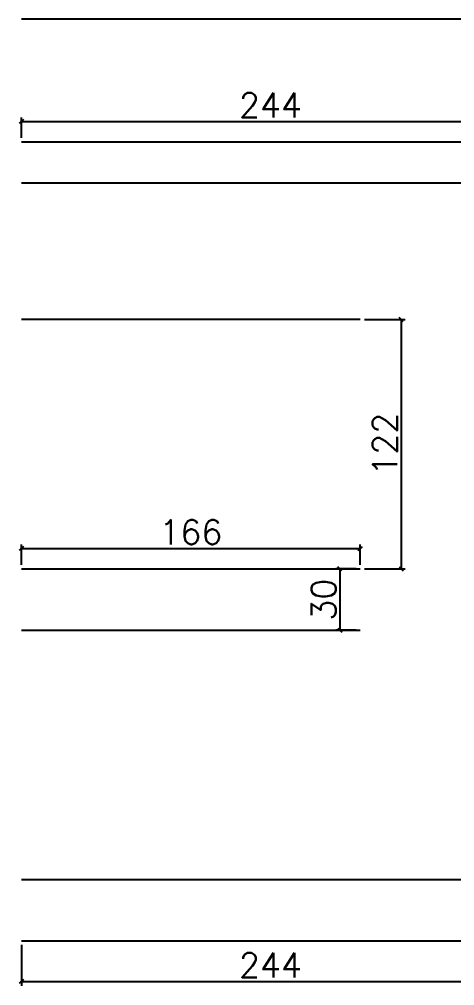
# Model space of a CAD drawing. Extents: x -40810 to 33675, y -2018 to 21213.
# Drawn here: x 12663.9 to 12877.1, y 15407.5 to 15880.5 of the extents above; entities that cross this region are included whole.
import ezdxf

# ---------------------------------------------------------------- set-up
doc = ezdxf.new("R2010")
doc.units = 0
doc.layers.get('0').update_dxf_attribs({"color": 1, "lineweight": 9})
doc.layers.add('P-NOTAS', color=7, linetype='Continuous')
doc.layers.add('Painéis', color=255, linetype='Continuous')
doc.styles.add('Romans', font='romans.shx', dxfattribs={"height": 12})
doc.dimstyles.new('cotas', dxfattribs={"dimtxt": 9, "dimasz": 2, "dimexe": 2, "dimexo": 2, "dimgap": 2, "dimtad": 1, "dimdec": 1, "dimzin": 12, "dimdsep": 46, "dimtxsty": 'Romans', "dimblk": 'OBLIQUE', "dimcen": 9, "dimclrd": 4, "dimclre": 4, "dimclrt": 240, "dimaunit": 1, "dimadec": 8, "dimazin": 3, "dimtfac": 1, "dimtdec": 1, "dimtix": 1, "dimtmove": 0, "dimatfit": 2, "dimldrblk": 'OBLIQUE', "dimfxl": 1, "dimtolj": 1, "dimtzin": 0, "dimlwd": -1, "dimlwe": -1, "dimarcsym": 0})

# ---------------------------------------------------------------- blocks, each defined once
blk = doc.blocks.new('_Oblique')
at = {"color": 0, "linetype": 'ByBlock', "lineweight": -2}
blk.add_line((-0.5, -0.5), (0.5, 0.5), dxfattribs=at)
blk = doc.blocks.new('*D3738')
at = {"layer": 'Defpoints', "color": 0, "linetype": 'Continuous', "ltscale": 30, "transparency": 16777216}
for p in [(12908.91, 15830.5), (12664.91, 15820.5), (12908.91, 15820.5)]:
    blk.add_point(p, dxfattribs=at)
at = {"layer": 'P-NOTAS', "color": 4, "linetype": 'Continuous', "ltscale": 30, "transparency": 16777216}
for p, q in [((12664.91, 15822.5), (12664.91, 15832.5)), ((12908.91, 15822.5), (12908.91, 15832.5)), ((12664.91, 15830.5), (12908.91, 15830.5))]:
    blk.add_line(p, q, dxfattribs=at)
at = {"layer": 'P-NOTAS', "color": 4, "linetype": 'Continuous', "ltscale": 30, "transparency": 16777216, "xscale": 2, "yscale": 2, "zscale": 2, "rotation": 180}
blk.add_blockref('_Oblique', (12664.91, 15830.5), dxfattribs=at)
at = {"layer": 'P-NOTAS', "color": 4, "linetype": 'Continuous', "ltscale": 30, "transparency": 16777216, "xscale": 2, "yscale": 2, "zscale": 2}
blk.add_blockref('_Oblique', (12908.91, 15830.5), dxfattribs=at)
at = {"layer": 'P-NOTAS', "color": 240, "linetype": 'Continuous', "ltscale": 30, "transparency": 16777216, "insert": (12786.91, 15838.5), "char_height": 12, "attachment_point": 5, "style": 'Romans'}
blk.add_mtext('\\A1;244', dxfattribs=at)
blk = doc.blocks.new('*D3744')
at = {"layer": 'Defpoints', "color": 0, "linetype": 'Continuous', "ltscale": 30, "transparency": 16777216}
for p in [(12830.91, 15621.53), (12664.91, 15611.53), (12830.91, 15611.53)]:
    blk.add_point(p, dxfattribs=at)
at = {"layer": 'P-NOTAS', "color": 4, "linetype": 'Continuous', "ltscale": 30, "transparency": 16777216}
for p, q in [((12664.91, 15613.53), (12664.91, 15623.53)), ((12830.91, 15613.53), (12830.91, 15623.53)), ((12664.91, 15621.53), (12830.91, 15621.53))]:
    blk.add_line(p, q, dxfattribs=at)
at = {"layer": 'P-NOTAS', "color": 4, "linetype": 'Continuous', "ltscale": 30, "transparency": 16777216, "xscale": 2, "yscale": 2, "zscale": 2, "rotation": 180}
blk.add_blockref('_Oblique', (12664.91, 15621.53), dxfattribs=at)
at = {"layer": 'P-NOTAS', "color": 4, "linetype": 'Continuous', "ltscale": 30, "transparency": 16777216, "xscale": 2, "yscale": 2, "zscale": 2}
blk.add_blockref('_Oblique', (12830.91, 15621.53), dxfattribs=at)
at = {"layer": 'P-NOTAS', "color": 240, "linetype": 'Continuous', "ltscale": 30, "transparency": 16777216, "insert": (12747.91, 15629.53), "char_height": 12, "attachment_point": 5, "style": 'Romans'}
blk.add_mtext('\\A1;166', dxfattribs=at)
blk = doc.blocks.new('*D3747')
at = {"layer": 'Defpoints', "color": 0, "linetype": 'Continuous', "ltscale": 30, "transparency": 16777216}
for p in [(12664.91, 15429.53), (12908.91, 15429.53), (12908.91, 15409.53)]:
    blk.add_point(p, dxfattribs=at)
at = {"layer": 'P-NOTAS', "color": 4, "linetype": 'Continuous', "ltscale": 30, "transparency": 16777216}
for p, q in [((12664.91, 15427.53), (12664.91, 15407.53)), ((12908.91, 15427.53), (12908.91, 15407.53)), ((12664.91, 15409.53), (12908.91, 15409.53))]:
    blk.add_line(p, q, dxfattribs=at)
at = {"layer": 'P-NOTAS', "color": 4, "linetype": 'Continuous', "ltscale": 30, "transparency": 16777216, "xscale": 2, "yscale": 2, "zscale": 2, "rotation": 180}
blk.add_blockref('_Oblique', (12664.91, 15409.53), dxfattribs=at)
at = {"layer": 'P-NOTAS', "color": 4, "linetype": 'Continuous', "ltscale": 30, "transparency": 16777216, "xscale": 2, "yscale": 2, "zscale": 2}
blk.add_blockref('_Oblique', (12908.91, 15409.53), dxfattribs=at)
at = {"layer": 'P-NOTAS', "color": 240, "linetype": 'Continuous', "ltscale": 30, "transparency": 16777216, "insert": (12786.91, 15417.53), "char_height": 12, "attachment_point": 5, "style": 'Romans'}
blk.add_mtext('\\A1;244', dxfattribs=at)
blk = doc.blocks.new('*D3750')
at = {"layer": 'Defpoints', "color": 0, "linetype": 'Continuous', "ltscale": 30, "transparency": 16777216}
for p in [(12830.93, 15733.53), (12830.93, 15611.53), (12850.93, 15611.53)]:
    blk.add_point(p, dxfattribs=at)
at = {"layer": 'P-NOTAS', "color": 4, "linetype": 'Continuous', "ltscale": 30, "transparency": 16777216}
for p, q in [((12832.93, 15733.53), (12852.93, 15733.53)), ((12850.93, 15733.53), (12850.93, 15611.53)), ((12832.93, 15611.53), (12852.93, 15611.53))]:
    blk.add_line(p, q, dxfattribs=at)
at = {"layer": 'P-NOTAS', "color": 4, "linetype": 'Continuous', "ltscale": 30, "transparency": 16777216, "xscale": 2, "yscale": 2, "zscale": 2}
for p, rotation in [((12850.93, 15733.53), 90), ((12850.93, 15611.53), 270)]:
    blk.add_blockref('_Oblique', p, dxfattribs=dict(at, rotation=rotation))
at = {"layer": 'P-NOTAS', "color": 240, "linetype": 'Continuous', "ltscale": 30, "transparency": 16777216, "insert": (12842.93, 15672.53), "char_height": 12, "attachment_point": 5, "rotation": 90, "style": 'Romans'}
blk.add_mtext('\\A1;122', dxfattribs=at)
blk = doc.blocks.new('*D3751')
at = {"layer": 'Defpoints', "color": 0, "linetype": 'Continuous', "ltscale": 30, "transparency": 16777216}
for p in [(12830.93, 15611.53), (12820.93, 15581.53), (12830.93, 15581.53)]:
    blk.add_point(p, dxfattribs=at)
at = {"layer": 'P-NOTAS', "color": 4, "linetype": 'Continuous', "ltscale": 30, "transparency": 16777216}
for p, q in [((12828.93, 15611.53), (12818.93, 15611.53)), ((12820.93, 15611.53), (12820.93, 15581.53)), ((12828.93, 15581.53), (12818.93, 15581.53))]:
    blk.add_line(p, q, dxfattribs=at)
at = {"layer": 'P-NOTAS', "color": 4, "linetype": 'Continuous', "ltscale": 30, "transparency": 16777216, "xscale": 2, "yscale": 2, "zscale": 2}
for p, rotation in [((12820.93, 15611.53), 90), ((12820.93, 15581.53), 270)]:
    blk.add_blockref('_Oblique', p, dxfattribs=dict(at, rotation=rotation))
at = {"layer": 'P-NOTAS', "color": 240, "linetype": 'Continuous', "ltscale": 30, "transparency": 16777216, "insert": (12812.93, 15596.53), "char_height": 12, "attachment_point": 5, "rotation": 90, "style": 'Romans'}
blk.add_mtext('\\A1;30', dxfattribs=at)
blk = doc.blocks.new('*D6276')
at = {"layer": 'Defpoints', "color": 0, "ltscale": 30, "transparency": 16777216}
for p in [(12908.91, 15830.5), (12664.91, 15820.5), (12908.91, 15820.5)]:
    blk.add_point(p, dxfattribs=at)
at = {"layer": 'P-NOTAS', "color": 4, "ltscale": 30, "transparency": 16777216}
for p, q in [((12664.91, 15822.5), (12664.91, 15832.5)), ((12908.91, 15822.5), (12908.91, 15832.5)), ((12664.91, 15830.5), (12908.91, 15830.5))]:
    blk.add_line(p, q, dxfattribs=at)
at = {"layer": 'P-NOTAS', "color": 4, "ltscale": 30, "transparency": 16777216, "xscale": 2, "yscale": 2, "zscale": 2, "rotation": 180}
blk.add_blockref('_Oblique', (12664.91, 15830.5), dxfattribs=at)
at = {"layer": 'P-NOTAS', "color": 4, "ltscale": 30, "transparency": 16777216, "xscale": 2, "yscale": 2, "zscale": 2}
blk.add_blockref('_Oblique', (12908.91, 15830.5), dxfattribs=at)
at = {"layer": 'P-NOTAS', "color": 240, "ltscale": 30, "transparency": 16777216, "insert": (12786.91, 15838.5), "char_height": 12, "attachment_point": 5, "style": 'Romans'}
blk.add_mtext('\\A1;244', dxfattribs=at)
blk = doc.blocks.new('*D6282')
at = {"layer": 'Defpoints', "color": 0, "ltscale": 30, "transparency": 16777216}
for p in [(12830.91, 15621.53), (12664.91, 15611.53), (12830.91, 15611.53)]:
    blk.add_point(p, dxfattribs=at)
at = {"layer": 'P-NOTAS', "color": 4, "ltscale": 30, "transparency": 16777216}
for p, q in [((12664.91, 15613.53), (12664.91, 15623.53)), ((12830.91, 15613.53), (12830.91, 15623.53)), ((12664.91, 15621.53), (12830.91, 15621.53))]:
    blk.add_line(p, q, dxfattribs=at)
at = {"layer": 'P-NOTAS', "color": 4, "ltscale": 30, "transparency": 16777216, "xscale": 2, "yscale": 2, "zscale": 2, "rotation": 180}
blk.add_blockref('_Oblique', (12664.91, 15621.53), dxfattribs=at)
at = {"layer": 'P-NOTAS', "color": 4, "ltscale": 30, "transparency": 16777216, "xscale": 2, "yscale": 2, "zscale": 2}
blk.add_blockref('_Oblique', (12830.91, 15621.53), dxfattribs=at)
at = {"layer": 'P-NOTAS', "color": 240, "ltscale": 30, "transparency": 16777216, "insert": (12747.91, 15629.53), "char_height": 12, "attachment_point": 5, "style": 'Romans'}
blk.add_mtext('\\A1;166', dxfattribs=at)
blk = doc.blocks.new('*D6285')
at = {"layer": 'Defpoints', "color": 0, "ltscale": 30, "transparency": 16777216}
for p in [(12664.91, 15429.53), (12908.91, 15429.53), (12908.91, 15409.53)]:
    blk.add_point(p, dxfattribs=at)
at = {"layer": 'P-NOTAS', "color": 4, "ltscale": 30, "transparency": 16777216}
for p, q in [((12664.91, 15427.53), (12664.91, 15407.53)), ((12908.91, 15427.53), (12908.91, 15407.53)), ((12664.91, 15409.53), (12908.91, 15409.53))]:
    blk.add_line(p, q, dxfattribs=at)
at = {"layer": 'P-NOTAS', "color": 4, "ltscale": 30, "transparency": 16777216, "xscale": 2, "yscale": 2, "zscale": 2, "rotation": 180}
blk.add_blockref('_Oblique', (12664.91, 15409.53), dxfattribs=at)
at = {"layer": 'P-NOTAS', "color": 4, "ltscale": 30, "transparency": 16777216, "xscale": 2, "yscale": 2, "zscale": 2}
blk.add_blockref('_Oblique', (12908.91, 15409.53), dxfattribs=at)
at = {"layer": 'P-NOTAS', "color": 240, "ltscale": 30, "transparency": 16777216, "insert": (12786.91, 15417.53), "char_height": 12, "attachment_point": 5, "style": 'Romans'}
blk.add_mtext('\\A1;244', dxfattribs=at)
blk = doc.blocks.new('*D6288')
at = {"layer": 'Defpoints', "color": 0, "ltscale": 30, "transparency": 16777216}
for p in [(12830.93, 15733.53), (12830.93, 15611.53), (12850.93, 15611.53)]:
    blk.add_point(p, dxfattribs=at)
at = {"layer": 'P-NOTAS', "color": 4, "ltscale": 30, "transparency": 16777216}
for p, q in [((12832.93, 15733.53), (12852.93, 15733.53)), ((12850.93, 15733.53), (12850.93, 15611.53)), ((12832.93, 15611.53), (12852.93, 15611.53))]:
    blk.add_line(p, q, dxfattribs=at)
at = {"layer": 'P-NOTAS', "color": 4, "ltscale": 30, "transparency": 16777216, "xscale": 2, "yscale": 2, "zscale": 2}
for p, rotation in [((12850.93, 15733.53), 90), ((12850.93, 15611.53), 270)]:
    blk.add_blockref('_Oblique', p, dxfattribs=dict(at, rotation=rotation))
at = {"layer": 'P-NOTAS', "color": 240, "ltscale": 30, "transparency": 16777216, "insert": (12842.93, 15672.53), "char_height": 12, "attachment_point": 5, "rotation": 90, "style": 'Romans'}
blk.add_mtext('\\A1;122', dxfattribs=at)
blk = doc.blocks.new('*D6289')
at = {"layer": 'Defpoints', "color": 0, "ltscale": 30, "transparency": 16777216}
for p in [(12830.93, 15611.53), (12820.93, 15581.53), (12830.93, 15581.53)]:
    blk.add_point(p, dxfattribs=at)
at = {"layer": 'P-NOTAS', "color": 4, "ltscale": 30, "transparency": 16777216}
for p, q in [((12828.93, 15611.53), (12818.93, 15611.53)), ((12820.93, 15611.53), (12820.93, 15581.53)), ((12828.93, 15581.53), (12818.93, 15581.53))]:
    blk.add_line(p, q, dxfattribs=at)
at = {"layer": 'P-NOTAS', "color": 4, "ltscale": 30, "transparency": 16777216, "xscale": 2, "yscale": 2, "zscale": 2}
for p, rotation in [((12820.93, 15611.53), 90), ((12820.93, 15581.53), 270)]:
    blk.add_blockref('_Oblique', p, dxfattribs=dict(at, rotation=rotation))
at = {"layer": 'P-NOTAS', "color": 240, "ltscale": 30, "transparency": 16777216, "insert": (12812.93, 15596.53), "char_height": 12, "attachment_point": 5, "rotation": 90, "style": 'Romans'}
blk.add_mtext('\\A1;30', dxfattribs=at)
blk = doc.blocks.new('*D6460')
at = {"layer": 'Defpoints', "color": 0, "ltscale": 30, "transparency": 16777216}
for p in [(12908.91, 15830.5), (12664.91, 15820.5), (12908.91, 15820.5)]:
    blk.add_point(p, dxfattribs=at)
at = {"layer": 'P-NOTAS', "color": 4, "ltscale": 30, "transparency": 16777216}
for p, q in [((12664.91, 15822.5), (12664.91, 15832.5)), ((12908.91, 15822.5), (12908.91, 15832.5)), ((12664.91, 15830.5), (12908.91, 15830.5))]:
    blk.add_line(p, q, dxfattribs=at)
at = {"layer": 'P-NOTAS', "color": 4, "ltscale": 30, "transparency": 16777216, "xscale": 2, "yscale": 2, "zscale": 2, "rotation": 180}
blk.add_blockref('_Oblique', (12664.91, 15830.5), dxfattribs=at)
at = {"layer": 'P-NOTAS', "color": 4, "ltscale": 30, "transparency": 16777216, "xscale": 2, "yscale": 2, "zscale": 2}
blk.add_blockref('_Oblique', (12908.91, 15830.5), dxfattribs=at)
at = {"layer": 'P-NOTAS', "color": 240, "ltscale": 30, "transparency": 16777216, "insert": (12786.91, 15838.5), "char_height": 12, "attachment_point": 5, "style": 'Romans'}
blk.add_mtext('\\A1;244', dxfattribs=at)
blk = doc.blocks.new('*D6466')
at = {"layer": 'Defpoints', "color": 0, "ltscale": 30, "transparency": 16777216}
for p in [(12830.91, 15621.53), (12664.91, 15611.53), (12830.91, 15611.53)]:
    blk.add_point(p, dxfattribs=at)
at = {"layer": 'P-NOTAS', "color": 4, "ltscale": 30, "transparency": 16777216}
for p, q in [((12664.91, 15613.53), (12664.91, 15623.53)), ((12830.91, 15613.53), (12830.91, 15623.53)), ((12664.91, 15621.53), (12830.91, 15621.53))]:
    blk.add_line(p, q, dxfattribs=at)
at = {"layer": 'P-NOTAS', "color": 4, "ltscale": 30, "transparency": 16777216, "xscale": 2, "yscale": 2, "zscale": 2, "rotation": 180}
blk.add_blockref('_Oblique', (12664.91, 15621.53), dxfattribs=at)
at = {"layer": 'P-NOTAS', "color": 4, "ltscale": 30, "transparency": 16777216, "xscale": 2, "yscale": 2, "zscale": 2}
blk.add_blockref('_Oblique', (12830.91, 15621.53), dxfattribs=at)
at = {"layer": 'P-NOTAS', "color": 240, "ltscale": 30, "transparency": 16777216, "insert": (12747.91, 15629.53), "char_height": 12, "attachment_point": 5, "style": 'Romans'}
blk.add_mtext('\\A1;166', dxfattribs=at)
blk = doc.blocks.new('*D6469')
at = {"layer": 'Defpoints', "color": 0, "ltscale": 30, "transparency": 16777216}
for p in [(12664.91, 15429.53), (12908.91, 15429.53), (12908.91, 15409.53)]:
    blk.add_point(p, dxfattribs=at)
at = {"layer": 'P-NOTAS', "color": 4, "ltscale": 30, "transparency": 16777216}
for p, q in [((12664.91, 15427.53), (12664.91, 15407.53)), ((12908.91, 15427.53), (12908.91, 15407.53)), ((12664.91, 15409.53), (12908.91, 15409.53))]:
    blk.add_line(p, q, dxfattribs=at)
at = {"layer": 'P-NOTAS', "color": 4, "ltscale": 30, "transparency": 16777216, "xscale": 2, "yscale": 2, "zscale": 2, "rotation": 180}
blk.add_blockref('_Oblique', (12664.91, 15409.53), dxfattribs=at)
at = {"layer": 'P-NOTAS', "color": 4, "ltscale": 30, "transparency": 16777216, "xscale": 2, "yscale": 2, "zscale": 2}
blk.add_blockref('_Oblique', (12908.91, 15409.53), dxfattribs=at)
at = {"layer": 'P-NOTAS', "color": 240, "ltscale": 30, "transparency": 16777216, "insert": (12786.91, 15417.53), "char_height": 12, "attachment_point": 5, "style": 'Romans'}
blk.add_mtext('\\A1;244', dxfattribs=at)
blk = doc.blocks.new('*D6472')
at = {"layer": 'Defpoints', "color": 0, "ltscale": 30, "transparency": 16777216}
for p in [(12830.93, 15733.53), (12830.93, 15611.53), (12850.93, 15611.53)]:
    blk.add_point(p, dxfattribs=at)
at = {"layer": 'P-NOTAS', "color": 4, "ltscale": 30, "transparency": 16777216}
for p, q in [((12832.93, 15733.53), (12852.93, 15733.53)), ((12850.93, 15733.53), (12850.93, 15611.53)), ((12832.93, 15611.53), (12852.93, 15611.53))]:
    blk.add_line(p, q, dxfattribs=at)
at = {"layer": 'P-NOTAS', "color": 4, "ltscale": 30, "transparency": 16777216, "xscale": 2, "yscale": 2, "zscale": 2}
for p, rotation in [((12850.93, 15733.53), 90), ((12850.93, 15611.53), 270)]:
    blk.add_blockref('_Oblique', p, dxfattribs=dict(at, rotation=rotation))
at = {"layer": 'P-NOTAS', "color": 240, "ltscale": 30, "transparency": 16777216, "insert": (12842.93, 15672.53), "char_height": 12, "attachment_point": 5, "rotation": 90, "style": 'Romans'}
blk.add_mtext('\\A1;122', dxfattribs=at)
blk = doc.blocks.new('*D6473')
at = {"layer": 'Defpoints', "color": 0, "ltscale": 30, "transparency": 16777216}
for p in [(12830.93, 15611.53), (12820.93, 15581.53), (12830.93, 15581.53)]:
    blk.add_point(p, dxfattribs=at)
at = {"layer": 'P-NOTAS', "color": 4, "ltscale": 30, "transparency": 16777216}
for p, q in [((12828.93, 15611.53), (12818.93, 15611.53)), ((12820.93, 15611.53), (12820.93, 15581.53)), ((12828.93, 15581.53), (12818.93, 15581.53))]:
    blk.add_line(p, q, dxfattribs=at)
at = {"layer": 'P-NOTAS', "color": 4, "ltscale": 30, "transparency": 16777216, "xscale": 2, "yscale": 2, "zscale": 2}
for p, rotation in [((12820.93, 15611.53), 90), ((12820.93, 15581.53), 270)]:
    blk.add_blockref('_Oblique', p, dxfattribs=dict(at, rotation=rotation))
at = {"layer": 'P-NOTAS', "color": 240, "ltscale": 30, "transparency": 16777216, "insert": (12812.93, 15596.53), "char_height": 12, "attachment_point": 5, "rotation": 90, "style": 'Romans'}
blk.add_mtext('\\A1;30', dxfattribs=at)

msp = doc.modelspace()

# ---------------------------------------------------------------- linework, layer by layer
at = {"layer": 'Painéis', "linetype": 'Continuous', "ltscale": 30}
for points in [[(13244.913, 15880.529), (12664.913, 15880.529)], [(12664.913, 15820.529), (13244.913, 15820.529)], [(12664.913, 15800.529), (13244.913, 15800.529)], [(12830.913, 15733.529), (12664.913, 15733.529)], [(12664.913, 15611.529), (12830.913, 15611.529)], [(12664.913, 15581.529), (12830.913, 15581.529)], [(12664.913, 15459.529), (13244.913, 15459.529)], [(12664.913, 15429.529), (13244.913, 15429.529)]]:
    msp.add_lwpolyline(points, dxfattribs=at)
at = {"layer": 'Painéis', "ltscale": 30}
for points in [[(13244.913, 15880.529), (12664.913, 15880.529)], [(13244.913, 15880.529), (12664.913, 15880.529)], [(12664.913, 15820.529), (13244.913, 15820.529)], [(12664.913, 15820.529), (13244.913, 15820.529)], [(12664.913, 15800.529), (13244.913, 15800.529)], [(12664.913, 15800.529), (13244.913, 15800.529)], [(12830.913, 15733.529), (12664.913, 15733.529)], [(12830.913, 15733.529), (12664.913, 15733.529)], [(12664.913, 15611.529), (12830.913, 15611.529)], [(12664.913, 15611.529), (12830.913, 15611.529)], [(12664.913, 15581.529), (12830.913, 15581.529)], [(12664.913, 15581.529), (12830.913, 15581.529)], [(12664.913, 15459.529), (13244.913, 15459.529)], [(12664.913, 15459.529), (13244.913, 15459.529)], [(12664.913, 15429.529), (13244.913, 15429.529)], [(12664.913, 15429.529), (13244.913, 15429.529)]]:
    msp.add_lwpolyline(points, dxfattribs=at)

# ---------------------------------------------------------------- dimensions: what is measured, and where the dimension line sits
at = {"layer": 'P-NOTAS', "linetype": 'Continuous', "ltscale": 30}
for base, p1, p2, picture, middle in [((12908.913, 15830.503), (12664.913, 15820.503), (12908.913, 15820.503), '*D3738', (12786.913, 15838.503)), ((12830.913, 15621.529), (12664.913, 15611.529), (12830.913, 15611.529), '*D3744', (12747.913, 15629.529)), ((12908.913, 15409.529), (12664.913, 15429.529), (12908.913, 15429.529), '*D3747', (12786.913, 15417.529))]:
    dim = msp.add_linear_dim(base=base, p1=p1, p2=p2, dimstyle='cotas', dxfattribs=at)
    dim.commit()
    dim.dimension.update_dxf_attribs({"geometry": picture, "text_midpoint": middle})
at = {"layer": 'P-NOTAS', "ltscale": 30}
for base, p1, p2, picture, middle in [((12908.913, 15830.503), (12664.913, 15820.503), (12908.913, 15820.503), '*D6276', (12786.913, 15838.503)), ((12908.913, 15830.503), (12664.913, 15820.503), (12908.913, 15820.503), '*D6460', (12786.913, 15838.503)), ((12830.913, 15621.529), (12664.913, 15611.529), (12830.913, 15611.529), '*D6282', (12747.913, 15629.529)), ((12830.913, 15621.529), (12664.913, 15611.529), (12830.913, 15611.529), '*D6466', (12747.913, 15629.529)), ((12908.913, 15409.529), (12664.913, 15429.529), (12908.913, 15429.529), '*D6285', (12786.913, 15417.529)), ((12908.913, 15409.529), (12664.913, 15429.529), (12908.913, 15429.529), '*D6469', (12786.913, 15417.529))]:
    dim = msp.add_linear_dim(base=base, p1=p1, p2=p2, dimstyle='cotas', dxfattribs=at)
    dim.commit()
    dim.dimension.update_dxf_attribs({"geometry": picture, "text_midpoint": middle})
at = {"layer": 'P-NOTAS', "linetype": 'Continuous', "ltscale": 30}
for base, p1, p2, picture, middle in [((12850.929, 15611.529), (12830.929, 15733.529), (12830.929, 15611.529), '*D3750', (12842.929, 15672.529)), ((12820.929, 15581.529), (12830.929, 15611.529), (12830.929, 15581.529), '*D3751', (12812.929, 15596.529))]:
    dim = msp.add_linear_dim(base=base, p1=p1, p2=p2, angle=90, dimstyle='cotas', dxfattribs=at)
    dim.commit()
    dim.dimension.update_dxf_attribs({"geometry": picture, "text_midpoint": middle})
at = {"layer": 'P-NOTAS', "ltscale": 30}
for base, p1, p2, picture, middle in [((12850.929, 15611.529), (12830.929, 15733.529), (12830.929, 15611.529), '*D6288', (12842.929, 15672.529)), ((12850.929, 15611.529), (12830.929, 15733.529), (12830.929, 15611.529), '*D6472', (12842.929, 15672.529)), ((12820.929, 15581.529), (12830.929, 15611.529), (12830.929, 15581.529), '*D6289', (12812.929, 15596.529)), ((12820.929, 15581.529), (12830.929, 15611.529), (12830.929, 15581.529), '*D6473', (12812.929, 15596.529))]:
    dim = msp.add_linear_dim(base=base, p1=p1, p2=p2, angle=90, dimstyle='cotas', dxfattribs=at)
    dim.commit()
    dim.dimension.update_dxf_attribs({"geometry": picture, "text_midpoint": middle})

doc.saveas('drawing.dxf')
